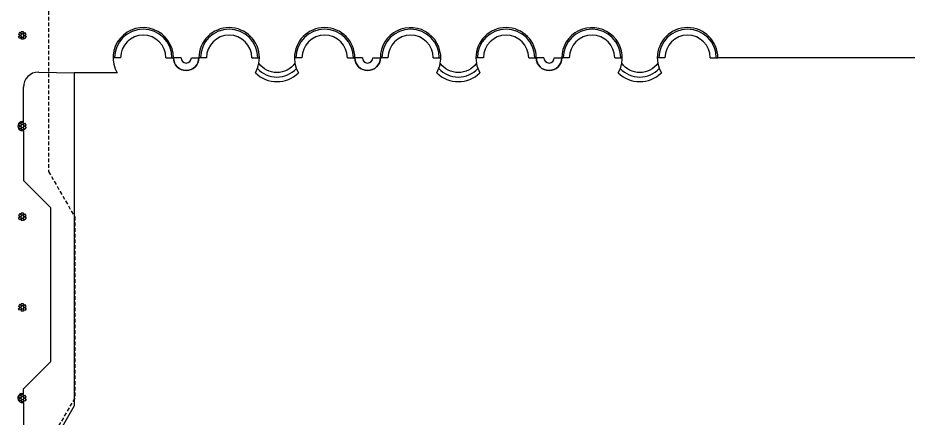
# Model space of a CAD drawing. Header units: millimetres. Extents: x 1887 to 2405, y 1100 to 1335.
# Drawn here: x 2126 to 2184.9, y 1197.2 to 1223.7 of the extents above; entities that cross this region are included whole.
import ezdxf

# ---------------------------------------------------------------- set-up
doc = ezdxf.new("R2010")
doc.units = ezdxf.units.MM
doc.linetypes.add('HIDDEN', pattern=[0.375, 0.25, -0.125])
for name, color, linetype in [('ar-banco-v', 1, 'Continuous'), ('AR-ESTMA-C', 3, 'Continuous'), ('AR-PIS', 1, 'Continuous'), ('AR-PISO', 1, 'Continuous'), ('AR-PISO-V', 1, 'Continuous'), ('AR-PROJ', 1, 'HIDDEN')]:
    doc.layers.add(name, color=color, linetype=linetype)

# ---------------------------------------------------------------- blocks, each defined once
blk = doc.blocks.new('pilar15')
at = {"layer": 'AR-ESTMA-C'}
for p, q in [((-0.179, 0.19), (-0.254, 0.06)), ((-0.15, 0), (-0.254, 0.06)), ((-0.254, -0.06), (-0.15, 0)), ((-0.075, 0.13), (-0.179, 0.19)), ((-0.15, 0), (-0.115, 0)), ((0.075, 0.25), (-0.075, 0.25)), ((-0.075, 0.13), (-0.075, 0.25)), ((-0.075, 0.13), (-0.058, 0.1)), ((0.075, 0.13), (0.058, 0.1)), ((0.075, 0.13), (0.075, 0.25)), ((0.075, 0.13), (0.179, 0.19)), ((0.15, 0), (0.115, 0)), ((0.15, 0), (0.254, 0.06)), ((0.15, 0), (0.254, -0.06)), ((0.254, 0.06), (0.179, 0.19)), ((-0.179, -0.19), (-0.254, -0.06)), ((-0.075, -0.13), (-0.179, -0.19)), ((-0.075, -0.13), (-0.058, -0.1)), ((-0.075, -0.13), (-0.075, -0.25)), ((0.075, -0.25), (-0.075, -0.25)), ((0.075, -0.13), (0.058, -0.1)), ((0.075, -0.13), (0.179, -0.19)), ((0.075, -0.13), (0.075, -0.25)), ((0.254, -0.06), (0.179, -0.19))]:
    blk.add_line(p, q, dxfattribs=at)
blk.add_lwpolyline([(0.058, 0.1), (-0.058, 0.1), (-0.115, 0), (-0.058, -0.1), (0.058, -0.1), (0.115, 0)], close=True, dxfattribs=at)

msp = doc.modelspace()

# ---------------------------------------------------------------- linework, layer by layer
at = {"layer": 'ar-banco-v'}
for p, q in [((2132.793, 1221.098), (2132.293, 1221.098)), ((2132.793, 1221.098), (2132.393, 1221.098)), ((2135.793, 1221.098), (2136.193, 1221.098)), ((2136.193, 1221.098), (2136.293, 1221.098)), ((2136.793, 1221.098), (2136.293, 1221.098)), ((2136.793, 1221.098), (2136.293, 1221.098)), ((2137.476, 1221.098), (2137.976, 1221.098)), ((2138.476, 1221.098), (2137.976, 1221.098)), ((2141.476, 1221.098), (2141.876, 1221.098)), ((2141.876, 1221.098), (2141.976, 1221.098)), ((2144.793, 1221.098), (2144.293, 1221.098)), ((2144.793, 1221.098), (2144.393, 1221.098)), ((2147.793, 1221.098), (2148.193, 1221.098)), ((2148.193, 1221.098), (2148.293, 1221.098)), ((2148.793, 1221.098), (2148.293, 1221.098)), ((2148.793, 1221.098), (2148.293, 1221.098)), ((2149.476, 1221.098), (2149.976, 1221.098)), ((2150.476, 1221.098), (2149.976, 1221.098)), ((2150.476, 1221.098), (2150.076, 1221.098)), ((2153.476, 1221.098), (2153.876, 1221.098)), ((2153.876, 1221.098), (2153.976, 1221.098)), ((2156.793, 1221.098), (2156.293, 1221.098)), ((2156.793, 1221.098), (2156.393, 1221.098)), ((2159.793, 1221.098), (2160.193, 1221.098)), ((2160.193, 1221.098), (2160.293, 1221.098)), ((2160.793, 1221.098), (2160.293, 1221.098)), ((2160.793, 1221.098), (2160.293, 1221.098)), ((2161.476, 1221.098), (2161.976, 1221.098)), ((2162.476, 1221.098), (2161.976, 1221.098)), ((2162.476, 1221.098), (2162.076, 1221.098)), ((2165.476, 1221.098), (2165.876, 1221.098)), ((2165.876, 1221.098), (2165.976, 1221.098)), ((2168.796, 1221.097), (2168.296, 1221.097)), ((2168.796, 1221.097), (2168.396, 1221.097)), ((2171.796, 1221.098), (2172.196, 1221.098)), ((2172.196, 1221.098), (2172.298, 1221.098))]:
    msp.add_line(p, q, dxfattribs=at)
for centre, radius, start, end in [((2134.293, 1221.098), 1.9, 0, 180), ((2134.293, 1221.098), 1.5, 0, 180), ((2139.976, 1221.098), 1.9, 0, 180), ((2139.976, 1221.098), 1.5, 0, 180), ((2146.293, 1221.098), 1.9, 0, 180), ((2146.293, 1221.098), 1.5, 0, 180), ((2151.976, 1221.098), 1.9, 0, 180), ((2151.976, 1221.098), 1.5, 0, 180), ((2158.293, 1221.098), 1.9, 0, 180), ((2158.293, 1221.098), 1.5, 0, 180), ((2163.976, 1221.098), 1.9, 0, 180), ((2163.976, 1221.098), 1.5, 0, 180), ((2170.296, 1221.097), 1.9, 0.0329, 180), ((2170.296, 1221.097), 1.5, 0.04168, 180), ((2137.135, 1221.098), 0.841, 180, 0), ((2137.135, 1221.098), 0.341, 180, 0), ((2149.135, 1221.098), 0.841, 180, 0), ((2149.135, 1221.098), 0.341, 180, 0), ((2161.135, 1221.098), 0.841, 180, 0), ((2161.135, 1221.098), 0.341, 180, 0)]:
    msp.add_arc(centre, radius, start, end, dxfattribs=at)
at = {"layer": 'AR-PIS'}
msp.add_line((2127.385, 1220.153), (2129.731, 1220.098), dxfattribs=at)
msp.add_lwpolyline([(2196.752, 1196.14), (2196.752, 1219.098, 0.414214), (2194.752, 1221.098), (2172.298, 1221.098, 0.999727), (2168.294, 1221.097), (2168.326, 1220.738, -0.513087), (2165.943, 1220.738, 1.094888), (2161.976, 1221.098, -1), (2160.293, 1221.098, 1), (2156.293, 1221.098), (2156.326, 1220.738, -0.513087), (2153.943, 1220.738, 1.094888), (2149.976, 1221.098, -1), (2148.293, 1221.098, 1), (2144.293, 1221.098), (2144.326, 1220.738, -0.513087), (2141.943, 1220.738), (2141.976, 1221.098, 1), (2137.976, 1221.098, -1), (2136.293, 1221.098, 1.303225), (2132.561, 1220.098), (2129.731, 1220.098), (2129.731, 1198.065), (2128.157, 1195.339)], format="xyb", dxfattribs=at)
at = {"layer": 'AR-PISO'}
for centre, radius, start, end in [((2139.976, 1221.098), 2, 330, 349.62623), ((2143.135, 1221.594), 1.766, 223.10956, 316.89044), ((2146.293, 1221.098), 2, 190.37377, 210), ((2151.976, 1221.098), 2, 330, 349.62623), ((2155.135, 1221.594), 1.766, 223.10956, 316.89044), ((2158.293, 1221.098), 2, 190.37377, 210), ((2163.976, 1221.098), 2, 330, 349.62623), ((2167.135, 1221.594), 1.766, 223.10956, 316.89044), ((2170.293, 1221.098), 2, 190.37377, 210), ((2143.135, 1221.594), 2.066, 226.34557, 313.65443), ((2155.135, 1221.594), 2.066, 226.34557, 313.65443), ((2167.135, 1221.594), 2.066, 226.34557, 313.65443)]:
    msp.add_arc(centre, radius, start, end, dxfattribs=at)
at = {"layer": 'AR-PISO-V'}
for p, q in [((2126.366, 1216.868), (2126.366, 1219.153)), ((2126.366, 1216.287), (2126.366, 1212.986)), ((2126.366, 1212.986), (2128.166, 1211.186)), ((2128.166, 1211.186), (2128.166, 1200.986)), ((2126.366, 1199.186), (2128.166, 1200.986)), ((2126.366, 1198.87), (2126.366, 1199.186)), ((2126.398, 1192.859), (2126.398, 1198.295))]:
    msp.add_line(p, q, dxfattribs=at)
for centre, radius, start, end in [((2127.366, 1219.153), 1, 90, 180), ((2126.298, 1216.578), 0.298, 76.83149, 283.1685), ((2126.298, 1198.578), 0.3, 76.91029, 289.47122)]:
    msp.add_arc(centre, radius, start, end, dxfattribs=at)
at = {"layer": 'AR-PROJ'}
for p, q in [((2128.03, 1236.936), (2128.03, 1213.578)), ((2128.03, 1213.578), (2129.762, 1210.578)), ((2129.762, 1210.578), (2129.762, 1198.578)), ((2129.762, 1198.578), (2128.03, 1195.578))]:
    msp.add_line(p, q, dxfattribs=at)

# ---------------------------------------------------------------- block references
at = {"layer": 'AR-ESTMA-C', "ltscale": 0.25}
for p in [(2126.298, 1222.578), (2126.298, 1216.578), (2126.298, 1210.578), (2126.298, 1204.578), (2126.298, 1198.578)]:
    msp.add_blockref('pilar15', p, dxfattribs=at)

doc.saveas('drawing.dxf')
